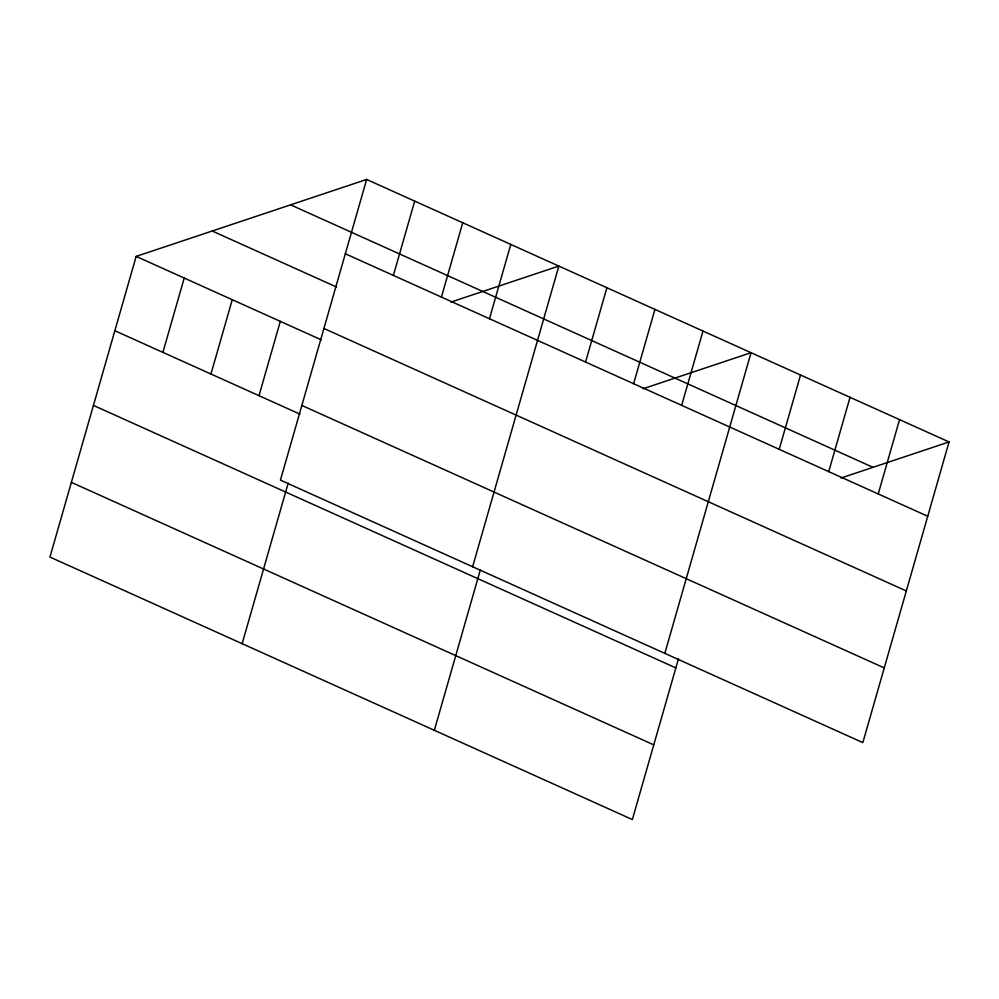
<?xml version="1.0" encoding="UTF-8"?>
<svg xmlns="http://www.w3.org/2000/svg" width="999" height="999" viewBox="0 0 999 999"><rect width="100%" height="100%" fill="white"/><g stroke="black" fill="none" stroke-linecap="round" stroke-linejoin="round"><path stroke-width="1.5" d="M366.645 179.458L280.432 480.119L862.836 742.607L949.05 441.945L366.645 179.458L136.164 256.393L49.95 557.055L632.355 819.542L678.408 658.928M162.899 352.372L184.216 278.047M210.951 374.026L232.268 299.7M259.003 395.679L280.307 321.366M242.145 643.681L288.199 483.066M393.381 275.424L414.697 201.111M441.433 297.09L462.737 222.765M489.473 318.743L510.789 244.418M472.627 566.745L558.841 266.071L450.849 302.123M434.34 730.306L480.394 569.692M585.576 362.05L606.893 287.724M633.628 383.703L654.932 309.39M681.668 405.357L702.984 331.044M664.822 653.358L751.036 352.697L643.044 388.748M779.22 449.325L800.536 375M828.733 471.64L850.037 397.315M878.233 493.943L899.55 419.63M841.071 477.984L949.05 441.945M290.584 204.845L872.989 467.332M345.329 253.771L927.734 516.258M212.225 231.006L336.588 287.05M323.913 328.471L906.318 590.958M136.164 256.393L321.291 339.835M301.848 405.432L884.252 667.906M114.848 330.719L299.987 414.148M93.431 405.407L675.836 667.894M71.366 482.367L653.771 744.854"/></g></svg>
